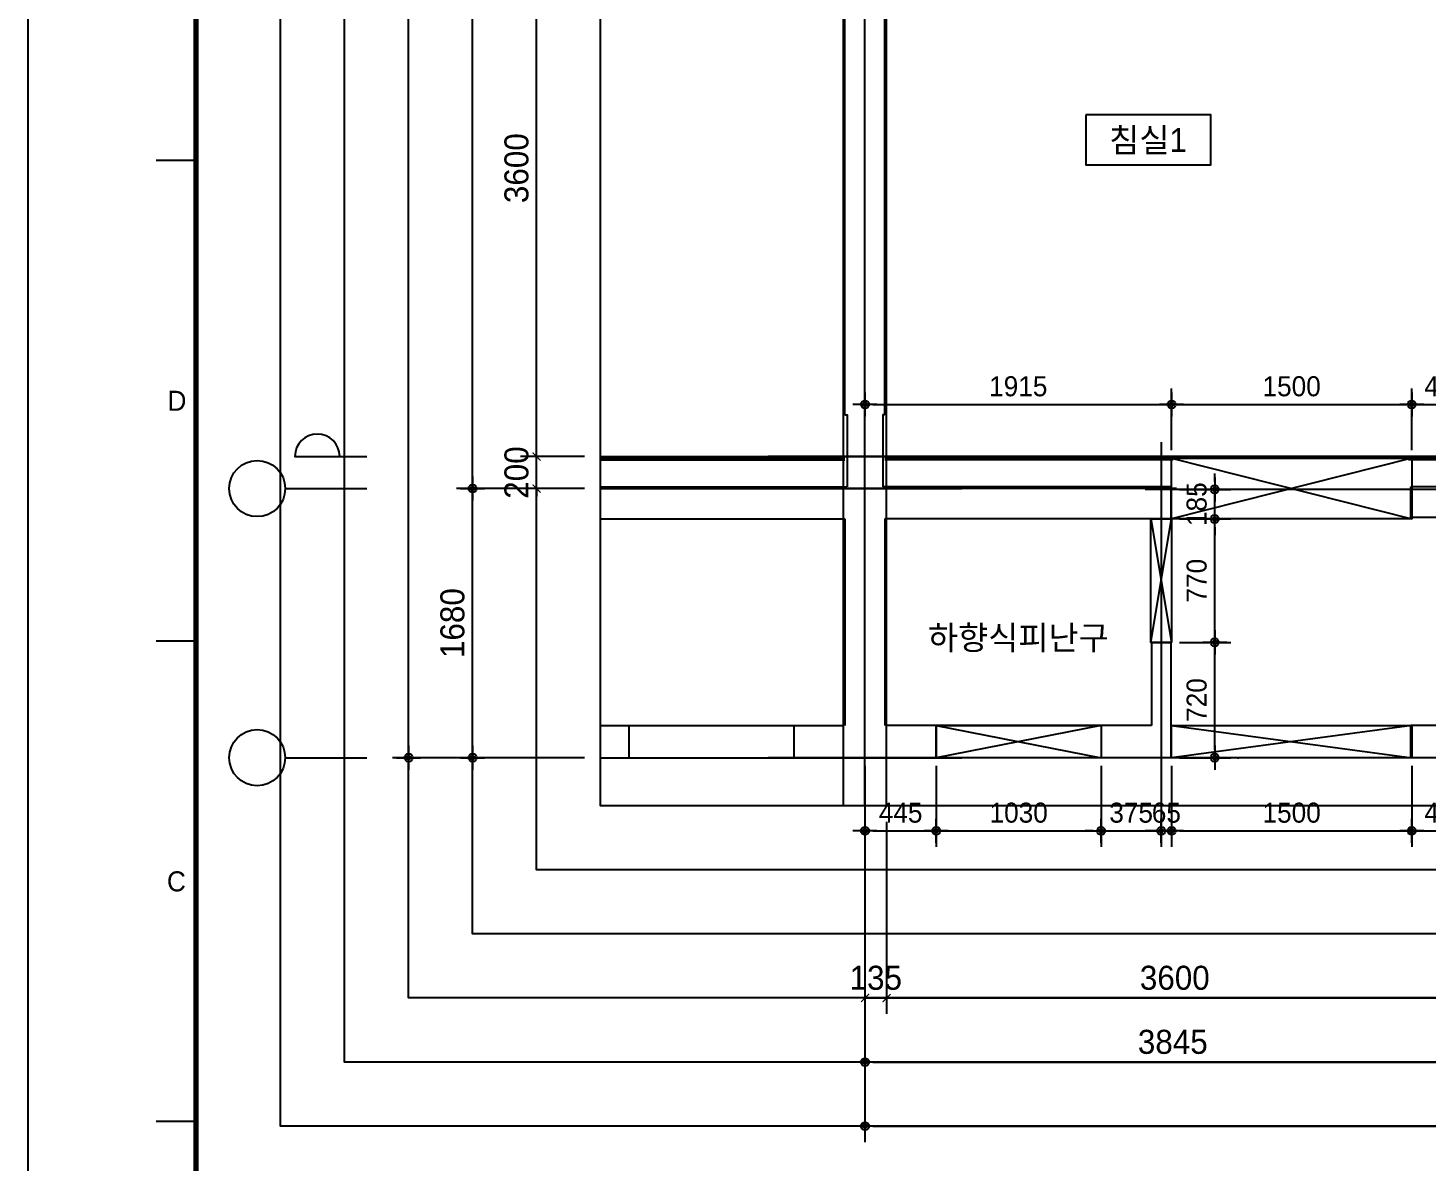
# Model space of a CAD drawing. Header units: millimetres. Extents: x 0 to 92204, y -190080 to 23760.
# Drawn here: x 0 to 8738, y -154782 to -147703 of the extents above; entities that cross this region are included whole.
import ezdxf
from ezdxf.enums import TextEntityAlignment as Align
from ezdxf.xclip import XClip

# ---------------------------------------------------------------- set-up
doc = ezdxf.new("R2010")
doc.units = ezdxf.units.MM
doc.header["$LTSCALE"] = 100
doc.header["$XCLIPFRAME"] = 0
doc.linetypes.add('AUDIT_D_220706163347-0', pattern=[0])
doc.linetypes.add('CEN', pattern=[62, 60, -1, 0, -1])
doc.layers.get('defpoints').update_dxf_attribs({"color": 139})
for name, color, linetype in [('A-치수', 7, 'AUDIT_D_220706163347-0'), ('AA-BORD-FORM', 7, 'Continuous'), ('AA-BORD-TEXT', 3, 'Continuous'), ('AA-XXXX-DIMS', 7, 'Continuous'), ('CEN_CON', 1, 'CEN'), ('CEN_WALL', 12, 'CEN'), ('CONC', 2, 'Continuous'), ('DIM', 7, 'AUDIT_D_220706163347-0'), ('ELE3_CON', 7, 'Continuous'), ('MC', 135, 'Continuous'), ('WAL', 3, 'Continuous'), ('WAL_DRY', 7, 'Continuous'), ('실명', 3, 'AUDIT_D_220706163347-0'), ('실명박스', 7, 'AUDIT_D_220706163347-0'), ('창호-open', 4, 'Continuous')]:
    doc.layers.add(name, color=color, linetype=linetype)
doc.styles.add('HAUD01', font='Dotum.ttf')
doc.styles.add('돋움', font='Dotum.ttf')
doc.styles.add('맑은고딕', font='malgun.ttf', dxfattribs={"width": 0.9})
doc.dimstyles.new('DIM-50', dxfattribs={"dimscale": 50, "dimtxt": 3, "dimasz": 1, "dimexe": 2, "dimexo": 2, "dimgap": 1, "dimtad": 1, "dimdec": 0, "dimzin": 0, "dimdsep": 46, "dimtxsty": '맑은고딕', "dimblk1": 'DIMDOT', "dimblk2": 'DIMDOT', "dimsah": 1, "dimcen": 0.09, "dimdle": 2, "dimclrd": 7, "dimclre": 7, "dimclrt": 3, "dimadec": 0, "dimazin": 0, "dimtfac": 1, "dimtdec": 0, "dimtix": 1, "dimtmove": 2, "dimatfit": 3, "dimldrblk": 'DIMDOT', "dimfxl": 1, "dimtolj": 1, "dimtzin": 0, "dimarcsym": 0})
doc.dimstyles.new('MCDIM-50', dxfattribs={"dimscale": 50, "dimtxt": 3, "dimasz": 1, "dimexe": 2, "dimexo": 2, "dimgap": 1, "dimtad": 1, "dimdec": 0, "dimzin": 0, "dimdsep": 46, "dimtxsty": '맑은고딕', "dimblk1": 'ARCHTICK', "dimblk2": 'ARCHTICK', "dimsah": 1, "dimcen": 0.09, "dimdle": 2, "dimclrd": 7, "dimclre": 7, "dimclrt": 3, "dimadec": 0, "dimazin": 0, "dimtfac": 1, "dimtdec": 0, "dimtix": 1, "dimtmove": 2, "dimatfit": 3, "dimldrblk": 'ARCHTICK', "dimfxl": 1, "dimtolj": 1, "dimtzin": 0, "dimarcsym": 0})
doc.dimstyles.new('내부100', dxfattribs={"dimscale": 50, "dimtxt": 2.5, "dimasz": 1, "dimexe": 2, "dimexo": 1, "dimgap": 1, "dimtad": 1, "dimdec": 0, "dimzin": 0, "dimdsep": 46, "dimtxsty": '돋움', "dimblk1": 'DIMDOT', "dimblk2": 'DIMDOT', "dimsah": 1, "dimcen": 0.09, "dimdle": 2, "dimclrd": 7, "dimclre": 7, "dimclrt": 3, "dimadec": 0, "dimazin": 0, "dimtfac": 1, "dimtdec": 0, "dimtix": 1, "dimtmove": 2, "dimatfit": 3, "dimldrblk": 'DIMDOT', "dimfxl": 1, "dimtolj": 1, "dimtzin": 0, "dimarcsym": 0})

# ---------------------------------------------------------------- blocks, each defined once
blk = doc.blocks.new('U-131A(기본)', base_point=(-95320.8, -158830.5))
at = {"layer": 'CEN_CON'}
for p, q in [((-95320.8, -159130.5), (-95320.8, -148195.5)), ((-93375.8, -157150.5), (-95925.8, -157150.5)), ((-80690.8, -158830.5), (-95925.8, -158830.5))]:
    blk.add_line(p, q, dxfattribs=at)
at = {"layer": 'CEN_WALL'}
for p, q in [((-93470.8, -156860.5), (-93470.8, -159130.5)), ((-91265.8, -157155.5), (-93570.8, -157155.5))]:
    blk.add_line(p, q, dxfattribs=at)
at = {"layer": 'CONC'}
for p, q in [((-95195.8, -156690.5), (-95195.8, -151150.5)), ((-93410.8, -157140.5), (-95208.8, -157140.5)), ((-93410.8, -157140.5), (-93410.8, -157340.5)), ((-93410.8, -157340.5), (-95195.8, -157340.5)), ((-95195.8, -157340.5), (-95195.8, -158630.5)), ((-93530.8, -158110.5), (-93530.8, -158630.5)), ((-93530.8, -158110.5), (-93410.8, -158110.5)), ((-93410.8, -158110.5), (-93410.8, -158830.5)), ((-94875.8, -158630.5), (-95185.8, -158630.5)), ((-94875.8, -158630.5), (-94875.8, -158830.5)), ((-93530.8, -158630.5), (-93845.8, -158630.5)), ((-93845.8, -158630.5), (-93845.8, -158830.5)), ((-90915.8, -158630.5), (-91910.8, -158630.5)), ((-91910.8, -158830.5), (-91910.8, -158630.5)), ((-94875.8, -158830.5), (-95320.8, -158830.5)), ((-93410.8, -158830.5), (-93845.8, -158830.5)), ((-90915.8, -158830.5), (-91910.8, -158830.5))]:
    blk.add_line(p, q, dxfattribs=at)
blk.add_lwpolyline([(-95195.8, -156690.5), (-95208.8, -156690.5), (-95208.8, -157140.5)], dxfattribs=at)
at = {"layer": 'ELE3_CON'}
for p, q in [((-93845.8, -158630.5), (-94875.8, -158630.5)), ((-93410.8, -158630.5), (-91910.8, -158630.5)), ((-93845.8, -158830.5), (-94875.8, -158830.5))]:
    blk.add_line(p, q, dxfattribs=at)
at = {"layer": 'MC'}
for p, q in [((-95185.8, -159130.5), (-95185.8, -148195.5)), ((-91265.8, -156950.5), (-95925.8, -156950.5))]:
    blk.add_line(p, q, dxfattribs=at)
at = {"layer": 'WAL'}
for p, q in [((-91555.8, -157140.5), (-91910.8, -157140.5)), ((-91910.8, -157330.5), (-91910.8, -157140.5)), ((-91745.8, -157330.5), (-91910.8, -157330.5))]:
    blk.add_line(p, q, dxfattribs=at)
at = {"layer": 'WAL_DRY'}
for p, q in [((-93395.8, -156960.5), (-95195.8, -156960.5)), ((-93395.8, -156970.5), (-95195.8, -156970.5)), ((-91575.8, -156960.5), (-91925.8, -156960.5)), ((-91575.8, -156970.5), (-91925.8, -156970.5))]:
    blk.add_line(p, q, dxfattribs=at)
blk = doc.blocks.new('중심')
at = {"layer": 'DIM'}
blk.add_line((-350, 0), (0, 0), dxfattribs=at)
blk.add_circle((-470, 0), 120, dxfattribs=at)
blk = doc.blocks.new('DIMDOT')
at = {"layer": 'AA-XXXX-DIMS'}
for p, q in [((-1.5, 0), (1.5, 0)), ((0, -1.5), (0, 1.5))]:
    blk.add_line(p, q, dxfattribs=at)
for radius in [0.5, 0.25]:
    blk.add_circle((0, 0), radius, dxfattribs=at)
blk = doc.blocks.new('*D2709')
at = {"layer": 'defpoints', "color": 0, "transparency": 16777216}
for p in [(2776.9, -174338), (3576.9, -174338), (3576.9, -176018)]:
    blk.add_point(p, dxfattribs=at)
at = {"layer": 'DIM', "color": 7, "lineweight": -2, "transparency": 16777216}
for p, q in [((3476.9, -174338), (2676.9, -174338)), ((2776.9, -175968), (2776.9, -174388)), ((3476.9, -176018), (2676.9, -176018))]:
    blk.add_line(p, q, dxfattribs=at)
at = {"layer": 'DIM', "color": 7, "lineweight": -2, "transparency": 16777216, "xscale": 50, "yscale": 50, "zscale": 50}
for p, rotation in [((2776.9, -174338), 90), ((2776.9, -176018), 270)]:
    blk.add_blockref('DIMDOT', p, dxfattribs=dict(at, rotation=rotation))
at = {"layer": 'DIM', "color": 3, "transparency": 16777216, "insert": (2651.8, -175178), "char_height": 150, "attachment_point": 5, "rotation": 90, "style": 'HAUD01'}
blk.add_mtext('\\A1;1680', dxfattribs=at)
blk = doc.blocks.new('*D2710')
at = {"layer": 'defpoints', "color": 0, "transparency": 16777216}
for p in [(2776.9, -167873), (3576.9, -167873), (3576.9, -174338)]:
    blk.add_point(p, dxfattribs=at)
at = {"layer": 'DIM', "color": 7, "lineweight": -2, "transparency": 16777216}
for p, q in [((3476.9, -167873), (2676.9, -167873)), ((2776.9, -174288), (2776.9, -167923)), ((3476.9, -174338), (2676.9, -174338))]:
    blk.add_line(p, q, dxfattribs=at)
at = {"layer": 'DIM', "color": 7, "lineweight": -2, "transparency": 16777216, "xscale": 50, "yscale": 50, "zscale": 50}
for p, rotation in [((2776.9, -167873), 90), ((2776.9, -174338), 270)]:
    blk.add_blockref('DIMDOT', p, dxfattribs=dict(at, rotation=rotation))
at = {"layer": 'DIM', "color": 3, "transparency": 16777216, "insert": (2651.8, -171105.5), "char_height": 150, "attachment_point": 5, "rotation": 90, "style": 'HAUD01'}
blk.add_mtext('\\A1;6465', dxfattribs=at)
blk = doc.blocks.new('*D2714')
at = {"layer": 'defpoints', "color": 0, "transparency": 16777216}
for p in [(2376.9, -165683), (3576.9, -165683), (3576.9, -176018)]:
    blk.add_point(p, dxfattribs=at)
at = {"layer": 'DIM', "color": 7, "lineweight": -2, "transparency": 16777216}
for p, q in [((3476.9, -165683), (2276.9, -165683)), ((2376.9, -175968), (2376.9, -165733)), ((3476.9, -176018), (2276.9, -176018))]:
    blk.add_line(p, q, dxfattribs=at)
at = {"layer": 'DIM', "color": 7, "lineweight": -2, "transparency": 16777216, "xscale": 50, "yscale": 50, "zscale": 50}
for p, rotation in [((2376.9, -165683), 90), ((2376.9, -176018), 270)]:
    blk.add_blockref('DIMDOT', p, dxfattribs=dict(at, rotation=rotation))
at = {"layer": 'DIM', "color": 3, "transparency": 16777216, "insert": (2251.8, -170850.5), "char_height": 150, "attachment_point": 5, "rotation": 90, "style": 'HAUD01'}
blk.add_mtext('\\A1;10335', dxfattribs=at)
blk = doc.blocks.new('_ArchTick')
at = {"color": 0, "linetype": 'ByBlock', "const_width": 0.15}
blk.add_lwpolyline([(-0.5, -0.5), (0.5, 0.5)], dxfattribs=at)
blk = doc.blocks.new('*D2715')
at = {"layer": 'defpoints', "color": 0, "linetype": 'ByBlock', "transparency": 16777216}
for p in [(3176.9, -174138), (3576.9, -174138), (3576.9, -174338)]:
    blk.add_point(p, dxfattribs=at)
at = {"layer": 'DIM', "color": 7, "linetype": 'ByBlock', "lineweight": -2, "transparency": 16777216}
for p, q in [((3476.9, -174138), (3076.9, -174138)), ((3176.9, -174138), (3176.9, -174088)), ((3176.9, -174338), (3176.9, -174138)), ((3476.9, -174338), (3076.9, -174338)), ((3176.9, -174338), (3176.9, -174388))]:
    blk.add_line(p, q, dxfattribs=at)
at = {"layer": 'DIM', "color": 7, "linetype": 'ByBlock', "lineweight": -2, "transparency": 16777216, "xscale": 50, "yscale": 50, "zscale": 50}
for p, rotation in [((3176.9, -174138), 270), ((3176.9, -174338), 90)]:
    blk.add_blockref('_ArchTick', p, dxfattribs=dict(at, rotation=rotation))
at = {"layer": 'DIM', "color": 3, "linetype": 'ByBlock', "transparency": 16777216, "insert": (3051.8, -174238), "char_height": 150, "attachment_point": 5, "rotation": 90, "style": 'HAUD01'}
blk.add_mtext('\\A1;200', dxfattribs=at)
blk = doc.blocks.new('*D2718')
at = {"layer": 'defpoints', "color": 0, "transparency": 16777216}
for p in [(5228, -176318), (9073, -176318), (9073, -177918)]:
    blk.add_point(p, dxfattribs=at)
at = {"layer": 'DIM', "color": 7, "lineweight": -2, "transparency": 16777216}
for p, q in [((5228, -176418), (5228, -178018)), ((9073, -176418), (9073, -178018)), ((5278, -177918), (9023, -177918))]:
    blk.add_line(p, q, dxfattribs=at)
at = {"layer": 'DIM', "color": 7, "lineweight": -2, "transparency": 16777216, "xscale": 50, "yscale": 50, "zscale": 50, "rotation": 180}
blk.add_blockref('DIMDOT', (5228, -177918), dxfattribs=at)
at = {"layer": 'DIM', "color": 7, "lineweight": -2, "transparency": 16777216, "xscale": 50, "yscale": 50, "zscale": 50}
blk.add_blockref('DIMDOT', (9073, -177918), dxfattribs=at)
at = {"layer": 'DIM', "color": 3, "transparency": 16777216, "insert": (7150.5, -177792.9), "char_height": 150, "attachment_point": 5, "style": 'HAUD01'}
blk.add_mtext('\\A1;3845', dxfattribs=at)
blk = doc.blocks.new('*D2726')
at = {"layer": 'defpoints', "color": 0, "transparency": 16777216}
for p in [(5228, -176318), (30488, -176318), (30488, -178318)]:
    blk.add_point(p, dxfattribs=at)
at = {"layer": 'DIM', "color": 7, "lineweight": -2, "transparency": 16777216}
for p, q in [((5228, -176418), (5228, -178418)), ((30488, -176418), (30488, -178418)), ((5278, -178318), (30438, -178318))]:
    blk.add_line(p, q, dxfattribs=at)
at = {"layer": 'DIM', "color": 7, "lineweight": -2, "transparency": 16777216, "xscale": 50, "yscale": 50, "zscale": 50, "rotation": 180}
blk.add_blockref('DIMDOT', (5228, -178318), dxfattribs=at)
at = {"layer": 'DIM', "color": 7, "lineweight": -2, "transparency": 16777216, "xscale": 50, "yscale": 50, "zscale": 50}
blk.add_blockref('DIMDOT', (30488, -178318), dxfattribs=at)
at = {"layer": 'DIM', "color": 3, "transparency": 16777216, "insert": (17858, -178192.9), "char_height": 150, "attachment_point": 5, "style": 'HAUD01'}
blk.add_mtext('\\A1;25260', dxfattribs=at)
blk = doc.blocks.new('*D2727')
at = {"layer": 'defpoints', "color": 0, "linetype": 'ByBlock', "transparency": 16777216}
for p in [(5228, -176318), (5363, -176318), (5363, -177518)]:
    blk.add_point(p, dxfattribs=at)
at = {"layer": 'DIM', "color": 7, "linetype": 'ByBlock', "lineweight": -2, "transparency": 16777216}
for p, q in [((5228, -176418), (5228, -177618)), ((5363, -176418), (5363, -177618)), ((5228, -177518), (5178, -177518)), ((5228, -177518), (5363, -177518)), ((5363, -177518), (5413, -177518))]:
    blk.add_line(p, q, dxfattribs=at)
at = {"layer": 'DIM', "color": 7, "linetype": 'ByBlock', "lineweight": -2, "transparency": 16777216, "xscale": 50, "yscale": 50, "zscale": 50}
blk.add_blockref('_ArchTick', (5228, -177518), dxfattribs=at)
at = {"layer": 'DIM', "color": 7, "linetype": 'ByBlock', "lineweight": -2, "transparency": 16777216, "xscale": 50, "yscale": 50, "zscale": 50, "rotation": 180}
blk.add_blockref('_ArchTick', (5363, -177518), dxfattribs=at)
at = {"layer": 'DIM', "color": 3, "linetype": 'ByBlock', "transparency": 16777216, "insert": (5295.5, -177392.9), "char_height": 150, "attachment_point": 5, "style": 'HAUD01'}
blk.add_mtext('\\A1;135', dxfattribs=at)
blk = doc.blocks.new('*D2728')
at = {"layer": 'defpoints', "color": 0, "linetype": 'ByBlock', "transparency": 16777216}
for p in [(5363, -176318), (8963, -176318), (8963, -177518)]:
    blk.add_point(p, dxfattribs=at)
at = {"layer": 'DIM', "color": 7, "linetype": 'ByBlock', "lineweight": -2, "transparency": 16777216}
for p, q in [((5363, -176418), (5363, -177618)), ((8963, -176418), (8963, -177618)), ((5263, -177518), (9063, -177518))]:
    blk.add_line(p, q, dxfattribs=at)
at = {"layer": 'DIM', "color": 7, "linetype": 'ByBlock', "lineweight": -2, "transparency": 16777216, "xscale": 50, "yscale": 50, "zscale": 50, "rotation": 180}
blk.add_blockref('_ArchTick', (5363, -177518), dxfattribs=at)
at = {"layer": 'DIM', "color": 7, "linetype": 'ByBlock', "lineweight": -2, "transparency": 16777216, "xscale": 50, "yscale": 50, "zscale": 50}
blk.add_blockref('_ArchTick', (8963, -177518), dxfattribs=at)
at = {"layer": 'DIM', "color": 3, "linetype": 'ByBlock', "transparency": 16777216, "insert": (7163, -177392.9), "char_height": 150, "attachment_point": 5, "style": 'HAUD01'}
blk.add_mtext('\\A1;3600', dxfattribs=at)
blk = doc.blocks.new('*D3010')
at = {"layer": 'defpoints', "color": 0, "linetype": 'ByBlock', "transparency": 16777216}
for p in [(3176.9, -170538), (3576.9, -170538), (3576.9, -174138)]:
    blk.add_point(p, dxfattribs=at)
at = {"layer": 'DIM', "color": 7, "linetype": 'ByBlock', "lineweight": -2, "transparency": 16777216}
for p, q in [((3176.9, -174238), (3176.9, -170438)), ((3476.9, -170538), (3076.9, -170538)), ((3476.9, -174138), (3076.9, -174138))]:
    blk.add_line(p, q, dxfattribs=at)
at = {"layer": 'DIM', "color": 7, "linetype": 'ByBlock', "lineweight": -2, "transparency": 16777216, "xscale": 50, "yscale": 50, "zscale": 50}
for p, rotation in [((3176.9, -170538), 90), ((3176.9, -174138), 270)]:
    blk.add_blockref('_ArchTick', p, dxfattribs=dict(at, rotation=rotation))
at = {"layer": 'DIM', "color": 3, "linetype": 'ByBlock', "transparency": 16777216, "insert": (3051.8, -172338), "char_height": 150, "attachment_point": 5, "rotation": 90, "style": 'HAUD01'}
blk.add_mtext('\\A1;3600', dxfattribs=at)
blk = doc.blocks.new('XR-FORM 청주월명')
at = {"layer": 'AA-BORD-FORM', "color": 2}
for p, q in [((21, 237), (16, 237)), ((21, 177), (16, 177)), ((21, 117), (16, 117))]:
    blk.add_line(p, q, dxfattribs=at)
at = {"layer": 'AA-BORD-FORM', "color": 1}
blk.add_lwpolyline([(0, 0), (841, 0), (841, 594), (0, 594)], close=True, dxfattribs=at)
at = {"layer": 'AA-BORD-FORM', "color": 2, "const_width": 0.682}
blk.add_lwpolyline([(21, 17), (21, 577), (821, 577), (821, 17)], close=True, dxfattribs=at)
at = {"layer": 'AA-BORD-TEXT', "color": 7, "style": 'HAUD01'}
for s, p in [('D', (18.61, 207)), ('C', (18.54, 147))]:
    blk.add_text(s, height=2.5, dxfattribs=at).set_placement(p, align=Align.MIDDLE_CENTER)
blk = doc.blocks.new('*D1634')
at = {"layer": 'defpoints', "color": 0, "transparency": 16777216}
for p in [(5228, -152258), (5673, -152258), (5673, -152714.7)]:
    blk.add_point(p, dxfattribs=at)
at = {"layer": 'DIM', "color": 7, "lineweight": -2, "transparency": 16777216}
for p, q in [((5228, -152308), (5228, -152814.7)), ((5673, -152308), (5673, -152814.7)), ((5278, -152714.7), (5623, -152714.7))]:
    blk.add_line(p, q, dxfattribs=at)
at = {"layer": 'DIM', "color": 7, "lineweight": -2, "transparency": 16777216, "xscale": 50, "yscale": 50, "zscale": 50, "rotation": 180}
blk.add_blockref('DIMDOT', (5228, -152714.7), dxfattribs=at)
at = {"layer": 'DIM', "color": 7, "lineweight": -2, "transparency": 16777216, "xscale": 50, "yscale": 50, "zscale": 50}
blk.add_blockref('DIMDOT', (5673, -152714.7), dxfattribs=at)
at = {"layer": 'DIM', "color": 3, "transparency": 16777216, "insert": (5450.5, -152602.1), "char_height": 125, "attachment_point": 5, "style": '돋움'}
blk.add_mtext('\\A1;445', dxfattribs=at)
blk = doc.blocks.new('*D1635')
at = {"layer": 'defpoints', "color": 0, "transparency": 16777216}
for p in [(5673, -152258), (6703, -152258), (6703, -152714.7)]:
    blk.add_point(p, dxfattribs=at)
at = {"layer": 'DIM', "color": 7, "lineweight": -2, "transparency": 16777216}
for p, q in [((5673, -152308), (5673, -152814.7)), ((6703, -152308), (6703, -152814.7)), ((5723, -152714.7), (6653, -152714.7))]:
    blk.add_line(p, q, dxfattribs=at)
at = {"layer": 'DIM', "color": 7, "lineweight": -2, "transparency": 16777216, "xscale": 50, "yscale": 50, "zscale": 50, "rotation": 180}
blk.add_blockref('DIMDOT', (5673, -152714.7), dxfattribs=at)
at = {"layer": 'DIM', "color": 7, "lineweight": -2, "transparency": 16777216, "xscale": 50, "yscale": 50, "zscale": 50}
blk.add_blockref('DIMDOT', (6703, -152714.7), dxfattribs=at)
at = {"layer": 'DIM', "color": 3, "transparency": 16777216, "insert": (6188, -152602.1), "char_height": 125, "attachment_point": 5, "style": '돋움'}
blk.add_mtext('\\A1;1030', dxfattribs=at)
blk = doc.blocks.new('*D1636')
at = {"layer": 'defpoints', "color": 0, "transparency": 16777216}
for p in [(6703, -152258), (7078, -152258), (7078, -152714.7)]:
    blk.add_point(p, dxfattribs=at)
at = {"layer": 'DIM', "color": 7, "lineweight": -2, "transparency": 16777216}
for p, q in [((6703, -152308), (6703, -152814.7)), ((7078, -152308), (7078, -152814.7)), ((6653, -152714.7), (6603, -152714.7)), ((6703, -152714.7), (7078, -152714.7)), ((7128, -152714.7), (7178, -152714.7))]:
    blk.add_line(p, q, dxfattribs=at)
at = {"layer": 'DIM', "color": 7, "lineweight": -2, "transparency": 16777216, "xscale": 50, "yscale": 50, "zscale": 50}
blk.add_blockref('DIMDOT', (6703, -152714.7), dxfattribs=at)
at = {"layer": 'DIM', "color": 7, "lineweight": -2, "transparency": 16777216, "xscale": 50, "yscale": 50, "zscale": 50, "rotation": 180}
blk.add_blockref('DIMDOT', (7078, -152714.7), dxfattribs=at)
at = {"layer": 'DIM', "color": 3, "transparency": 16777216, "insert": (6890.5, -152602.1), "char_height": 125, "attachment_point": 5, "style": '돋움'}
blk.add_mtext('\\A1;375', dxfattribs=at)
blk = doc.blocks.new('*D1637')
at = {"layer": 'defpoints', "color": 0, "transparency": 16777216}
for p in [(7078, -152258), (7143, -152258), (7143, -152714.7)]:
    blk.add_point(p, dxfattribs=at)
at = {"layer": 'DIM', "color": 7, "lineweight": -2, "transparency": 16777216}
for p, q in [((7078, -152308), (7078, -152814.7)), ((7143, -152308), (7143, -152814.7)), ((7028, -152714.7), (6978, -152714.7)), ((7078, -152714.7), (7143, -152714.7)), ((7193, -152714.7), (7243, -152714.7))]:
    blk.add_line(p, q, dxfattribs=at)
at = {"layer": 'DIM', "color": 7, "lineweight": -2, "transparency": 16777216, "xscale": 50, "yscale": 50, "zscale": 50}
blk.add_blockref('DIMDOT', (7078, -152714.7), dxfattribs=at)
at = {"layer": 'DIM', "color": 7, "lineweight": -2, "transparency": 16777216, "xscale": 50, "yscale": 50, "zscale": 50, "rotation": 180}
blk.add_blockref('DIMDOT', (7143, -152714.7), dxfattribs=at)
at = {"layer": 'DIM', "color": 3, "transparency": 16777216, "insert": (7110.5, -152602.1), "char_height": 125, "attachment_point": 5, "style": '돋움'}
blk.add_mtext('\\A1;65', dxfattribs=at)
blk = doc.blocks.new('*D1638')
at = {"layer": 'defpoints', "color": 0, "transparency": 16777216}
for p in [(7143, -152258), (8643, -152258), (8643, -152714.7)]:
    blk.add_point(p, dxfattribs=at)
at = {"layer": 'DIM', "color": 7, "lineweight": -2, "transparency": 16777216}
for p, q in [((7143, -152308), (7143, -152814.7)), ((8643, -152308), (8643, -152814.7)), ((7193, -152714.7), (8593, -152714.7))]:
    blk.add_line(p, q, dxfattribs=at)
at = {"layer": 'DIM', "color": 7, "lineweight": -2, "transparency": 16777216, "xscale": 50, "yscale": 50, "zscale": 50, "rotation": 180}
blk.add_blockref('DIMDOT', (7143, -152714.7), dxfattribs=at)
at = {"layer": 'DIM', "color": 7, "lineweight": -2, "transparency": 16777216, "xscale": 50, "yscale": 50, "zscale": 50}
blk.add_blockref('DIMDOT', (8643, -152714.7), dxfattribs=at)
at = {"layer": 'DIM', "color": 3, "transparency": 16777216, "insert": (7893, -152602.1), "char_height": 125, "attachment_point": 5, "style": '돋움'}
blk.add_mtext('\\A1;1500', dxfattribs=at)
blk = doc.blocks.new('*D1639')
at = {"layer": 'defpoints', "color": 0, "transparency": 16777216}
for p in [(8643, -152258), (9073, -152258), (9073, -152714.7)]:
    blk.add_point(p, dxfattribs=at)
at = {"layer": 'DIM', "color": 7, "lineweight": -2, "transparency": 16777216}
for p, q in [((8643, -152308), (8643, -152814.7)), ((9073, -152308), (9073, -152814.7)), ((8693, -152714.7), (9023, -152714.7))]:
    blk.add_line(p, q, dxfattribs=at)
at = {"layer": 'DIM', "color": 7, "lineweight": -2, "transparency": 16777216, "xscale": 50, "yscale": 50, "zscale": 50, "rotation": 180}
blk.add_blockref('DIMDOT', (8643, -152714.7), dxfattribs=at)
at = {"layer": 'DIM', "color": 7, "lineweight": -2, "transparency": 16777216, "xscale": 50, "yscale": 50, "zscale": 50}
blk.add_blockref('DIMDOT', (9073, -152714.7), dxfattribs=at)
at = {"layer": 'DIM', "color": 3, "transparency": 16777216, "insert": (8858, -152602.1), "char_height": 125, "attachment_point": 5, "style": '돋움'}
blk.add_mtext('\\A1;430', dxfattribs=at)
blk = doc.blocks.new('*D1655')
at = {"layer": 'defpoints', "color": 0, "transparency": 16777216}
for p in [(7143, -151538), (7412.8, -151538), (7143, -152258)]:
    blk.add_point(p, dxfattribs=at)
at = {"layer": 'DIM', "color": 7, "lineweight": -2, "transparency": 16777216}
for p, q in [((7193, -151538), (7512.8, -151538)), ((7412.8, -152208), (7412.8, -151588)), ((7193, -152258), (7512.8, -152258))]:
    blk.add_line(p, q, dxfattribs=at)
at = {"layer": 'DIM', "color": 7, "lineweight": -2, "transparency": 16777216, "xscale": 50, "yscale": 50, "zscale": 50}
for p, rotation in [((7412.8, -151538), 90), ((7412.8, -152258), 270)]:
    blk.add_blockref('DIMDOT', p, dxfattribs=dict(at, rotation=rotation))
at = {"layer": 'DIM', "color": 3, "transparency": 16777216, "insert": (7300.2, -151898), "char_height": 125, "attachment_point": 5, "rotation": 90, "style": '돋움'}
blk.add_mtext('\\A1;720', dxfattribs=at)
blk = doc.blocks.new('*D1656')
at = {"layer": 'defpoints', "color": 0, "transparency": 16777216}
for p in [(7143, -150768), (7412.8, -150768), (7143, -151538)]:
    blk.add_point(p, dxfattribs=at)
at = {"layer": 'DIM', "color": 7, "lineweight": -2, "transparency": 16777216}
for p, q in [((7193, -150768), (7512.8, -150768)), ((7412.8, -151488), (7412.8, -150818)), ((7193, -151538), (7512.8, -151538))]:
    blk.add_line(p, q, dxfattribs=at)
at = {"layer": 'DIM', "color": 7, "lineweight": -2, "transparency": 16777216, "xscale": 50, "yscale": 50, "zscale": 50}
for p, rotation in [((7412.8, -150768), 90), ((7412.8, -151538), 270)]:
    blk.add_blockref('DIMDOT', p, dxfattribs=dict(at, rotation=rotation))
at = {"layer": 'DIM', "color": 3, "transparency": 16777216, "insert": (7300.2, -151153), "char_height": 125, "attachment_point": 5, "rotation": 90, "style": '돋움'}
blk.add_mtext('\\A1;770', dxfattribs=at)
blk = doc.blocks.new('*D1657')
at = {"layer": 'defpoints', "color": 0, "transparency": 16777216}
for p in [(7143, -150583), (7412.8, -150583), (7143, -150768)]:
    blk.add_point(p, dxfattribs=at)
at = {"layer": 'DIM', "color": 7, "lineweight": -2, "transparency": 16777216}
for p, q in [((7412.8, -150533), (7412.8, -150483)), ((7193, -150583), (7512.8, -150583)), ((7412.8, -150768), (7412.8, -150583)), ((7193, -150768), (7512.8, -150768)), ((7412.8, -150818), (7412.8, -150868))]:
    blk.add_line(p, q, dxfattribs=at)
at = {"layer": 'DIM', "color": 7, "lineweight": -2, "transparency": 16777216, "xscale": 50, "yscale": 50, "zscale": 50}
for p, rotation in [((7412.8, -150583), 270), ((7412.8, -150768), 90)]:
    blk.add_blockref('DIMDOT', p, dxfattribs=dict(at, rotation=rotation))
at = {"layer": 'DIM', "color": 3, "transparency": 16777216, "insert": (7300.2, -150675.5), "char_height": 125, "attachment_point": 5, "rotation": 90, "style": '돋움'}
blk.add_mtext('\\A1;185', dxfattribs=at)
blk = doc.blocks.new('*D1658')
at = {"layer": 'defpoints', "color": 0, "transparency": 16777216}
for p in [(7143, -150052.8), (5228, -150388), (7143, -150388)]:
    blk.add_point(p, dxfattribs=at)
at = {"layer": 'DIM', "color": 7, "lineweight": -2, "transparency": 16777216}
for p, q in [((5228, -150338), (5228, -149952.8)), ((7143, -150338), (7143, -149952.8)), ((5278, -150052.8), (7093, -150052.8))]:
    blk.add_line(p, q, dxfattribs=at)
at = {"layer": 'DIM', "color": 7, "lineweight": -2, "transparency": 16777216, "xscale": 50, "yscale": 50, "zscale": 50, "rotation": 180}
blk.add_blockref('DIMDOT', (5228, -150052.8), dxfattribs=at)
at = {"layer": 'DIM', "color": 7, "lineweight": -2, "transparency": 16777216, "xscale": 50, "yscale": 50, "zscale": 50}
blk.add_blockref('DIMDOT', (7143, -150052.8), dxfattribs=at)
at = {"layer": 'DIM', "color": 3, "transparency": 16777216, "insert": (6185.5, -149940.3), "char_height": 125, "attachment_point": 5, "style": '돋움'}
blk.add_mtext('\\A1;1915', dxfattribs=at)
blk = doc.blocks.new('*D1659')
at = {"layer": 'defpoints', "color": 0, "transparency": 16777216}
for p in [(8643, -150052.8), (7143, -150388), (8643, -150388)]:
    blk.add_point(p, dxfattribs=at)
at = {"layer": 'DIM', "color": 7, "lineweight": -2, "transparency": 16777216}
for p, q in [((7143, -150338), (7143, -149952.8)), ((8643, -150338), (8643, -149952.8)), ((7193, -150052.8), (8593, -150052.8))]:
    blk.add_line(p, q, dxfattribs=at)
at = {"layer": 'DIM', "color": 7, "lineweight": -2, "transparency": 16777216, "xscale": 50, "yscale": 50, "zscale": 50, "rotation": 180}
blk.add_blockref('DIMDOT', (7143, -150052.8), dxfattribs=at)
at = {"layer": 'DIM', "color": 7, "lineweight": -2, "transparency": 16777216, "xscale": 50, "yscale": 50, "zscale": 50}
blk.add_blockref('DIMDOT', (8643, -150052.8), dxfattribs=at)
at = {"layer": 'DIM', "color": 3, "transparency": 16777216, "insert": (7893, -149940.3), "char_height": 125, "attachment_point": 5, "style": '돋움'}
blk.add_mtext('\\A1;1500', dxfattribs=at)
blk = doc.blocks.new('*D1660')
at = {"layer": 'defpoints', "color": 0, "transparency": 16777216}
for p in [(9073, -150052.8), (8643, -150388), (9073, -150388)]:
    blk.add_point(p, dxfattribs=at)
at = {"layer": 'DIM', "color": 7, "lineweight": -2, "transparency": 16777216}
for p, q in [((8643, -150338), (8643, -149952.8)), ((9073, -150338), (9073, -149952.8)), ((8693, -150052.8), (9023, -150052.8))]:
    blk.add_line(p, q, dxfattribs=at)
at = {"layer": 'DIM', "color": 7, "lineweight": -2, "transparency": 16777216, "xscale": 50, "yscale": 50, "zscale": 50, "rotation": 180}
blk.add_blockref('DIMDOT', (8643, -150052.8), dxfattribs=at)
at = {"layer": 'DIM', "color": 7, "lineweight": -2, "transparency": 16777216, "xscale": 50, "yscale": 50, "zscale": 50}
blk.add_blockref('DIMDOT', (9073, -150052.8), dxfattribs=at)
at = {"layer": 'DIM', "color": 3, "transparency": 16777216, "insert": (8858, -149940.3), "char_height": 125, "attachment_point": 5, "style": '돋움'}
blk.add_mtext('\\A1;430', dxfattribs=at)
blk = doc.blocks.new('DIM-1108')
at = {"layer": 'DIM'}
blk.add_lwpolyline([(1947.1, -174138, 1), (1667.1, -174138), (2117.1, -174138)], format="xyb", dxfattribs=at)
at = {"layer": 'A-치수', "xscale": 1.458333333333333, "yscale": 1.458333333333333, "zscale": 1.458333333333333}
for p in [(2117.1, -174338), (2117.1, -176018)]:
    blk.add_blockref('중심', p, dxfattribs=at)
at = {"layer": 'DIM'}
for base, p1, p2, angle, picture, middle in [((2376.9, -165683), (3576.9, -176018), (3576.9, -165683), 90, '*D2714', (2251.8, -170850.5)), ((2776.9, -167873), (3576.9, -174338), (3576.9, -167873), 90, '*D2710', (2651.8, -171105.5)), ((2776.9, -174338), (3576.9, -176018), (3576.9, -174338), 90, '*D2709', (2651.8, -175178)), ((9073, -177918), (5228, -176318), (9073, -176318), 180, '*D2718', (7150.5, -177792.9)), ((30488, -178318), (5228, -176318), (30488, -176318), 180, '*D2726', (17858, -178192.9))]:
    dim = blk.add_linear_dim(base=base, p1=p1, p2=p2, angle=angle, dimstyle='DIM-50', override={"dimscale": 50, "dimtxsty": 'HAUD01'}, dxfattribs=at)
    dim.commit()
    dim.dimension.update_dxf_attribs({"geometry": picture, "text_midpoint": middle})
at = {"layer": 'DIM', "linetype": 'ByBlock'}
for base, p1, p2, angle, picture, middle in [((3176.9, -170538), (3576.9, -174138), (3576.9, -170538), 90, '*D3010', (3051.8, -172338)), ((3176.9, -174138), (3576.9, -174338), (3576.9, -174138), 90, '*D2715', (3051.8, -174238)), ((5363, -177518), (5228, -176318), (5363, -176318), 180, '*D2727', (5295.5, -177392.9)), ((8963, -177518), (5363, -176318), (8963, -176318), 180, '*D2728', (7163, -177392.9))]:
    dim = blk.add_linear_dim(base=base, p1=p1, p2=p2, angle=angle, dimstyle='MCDIM-50', override={"dimtxsty": 'HAUD01'}, dxfattribs=at)
    dim.commit()
    dim.dimension.update_dxf_attribs({"geometry": picture, "text_midpoint": middle})

msp = doc.modelspace()

# ---------------------------------------------------------------- linework, layer by layer
at = {"layer": 'defpoints'}
for points in [[(1576.9, -136833), (37093, -136833), (37093, -154558), (1576.9, -154558)], [(1976.9, -137233), (36693, -137233), (36693, -154158), (1976.9, -154158)], [(2376.9, -137633), (36293, -137633), (36293, -153758), (2376.9, -153758)], [(2776.9, -138033), (35893, -138033), (35893, -153358), (2776.9, -153358)], [(3176.9, -138433), (35493, -138433), (35493, -152958), (3176.9, -152958)], [(3576.9, -138833), (35093, -138833), (35093, -152558), (3576.9, -152558)]]:
    msp.add_lwpolyline(points, close=True, dxfattribs=at)
at = {"layer": '실명박스'}
msp.add_lwpolyline([(6606.7, -148245.6), (6606.7, -148558.1), (7388.3, -148558.1), (7388.3, -148245.6)], close=True, dxfattribs=at)
at = {"layer": '창호-open'}
for p, q in [((8643, -150388), (7143, -150768)), ((7143, -150388), (8643, -150768)), ((7013, -151538), (7143, -150768)), ((7013, -150768), (7143, -151538)), ((6703, -152058), (5673, -152258)), ((5673, -152058), (6703, -152258)), ((8643, -152058), (7143, -152258)), ((7143, -152058), (8643, -152258))]:
    msp.add_line(p, q, dxfattribs=at)
for points in [[(7143, -150388), (8643, -150388), (8643, -150768), (7143, -150768)], [(7143, -151538), (7013, -151538), (7013, -150768), (7143, -150768)], [(5673, -152058), (6703, -152058), (6703, -152258), (5673, -152258)], [(7143, -152058), (8643, -152058), (8643, -152258), (7143, -152258)]]:
    msp.add_lwpolyline(points, close=True, dxfattribs=at)

# ---------------------------------------------------------------- block references
for name, p in [('DIM-1108', (0, 23760)), ('U-131A(기본)', (5228, -152258))]:
    msp.add_blockref(name, p)
at = {"xscale": 50, "yscale": 50, "zscale": 50}
msp.add_blockref('XR-FORM 청주월명', (0, -160380), dxfattribs=at)
ref = msp.add_blockref('U-131A(기본)', (5228, -152258), dxfattribs=dict(xscale=-1))
XClip(ref).set_block_clipping_path([(-125185.7621048288, -159130.4644776349), (-93669.6970513853, -145405.4644776349)])

# ---------------------------------------------------------------- texts
at = {"layer": '실명', "style": 'HAUD01'}
for s, p in [('침실1', (6996.1, -148399.6)), ('하향식피난구', (6186, -151506.6))]:
    msp.add_text(s, height=150, dxfattribs=at).set_placement(p, align=Align.MIDDLE)

# ---------------------------------------------------------------- dimensions: what is measured, and where the dimension line sits
at = {"layer": 'DIM'}
for base, p1, p2, picture, middle in [((7143, -150052.8), (5228, -150388), (7143, -150388), '*D1658', (6185.5, -149940.3)), ((8643, -150052.8), (7143, -150388), (8643, -150388), '*D1659', (7893, -149940.3)), ((9073, -150052.8), (8643, -150388), (9073, -150388), '*D1660', (8858, -149940.3))]:
    dim = msp.add_linear_dim(base=base, p1=p1, p2=p2, dimstyle='내부100', override={"dimscale": 50}, dxfattribs=at)
    dim.commit()
    dim.dimension.update_dxf_attribs({"geometry": picture, "text_midpoint": middle})
for base, p1, p2, angle, picture, middle in [((7412.8, -150583), (7143, -150768), (7143, -150583), 270, '*D1657', (7300.2, -150675.5)), ((7412.8, -150768), (7143, -151538), (7143, -150768), 270, '*D1656', (7300.2, -151153)), ((7412.8, -151538), (7143, -152258), (7143, -151538), 270, '*D1655', (7300.2, -151898)), ((5673, -152714.7), (5228, -152258), (5673, -152258), 180, '*D1634', (5450.5, -152602.1)), ((6703, -152714.7), (5673, -152258), (6703, -152258), 180, '*D1635', (6188, -152602.1)), ((7078, -152714.7), (6703, -152258), (7078, -152258), 180, '*D1636', (6890.5, -152602.1)), ((7143, -152714.7), (7078, -152258), (7143, -152258), 180, '*D1637', (7110.5, -152602.1)), ((8643, -152714.7), (7143, -152258), (8643, -152258), 180, '*D1638', (7893, -152602.1)), ((9073, -152714.7), (8643, -152258), (9073, -152258), 180, '*D1639', (8858, -152602.1))]:
    dim = msp.add_linear_dim(base=base, p1=p1, p2=p2, angle=angle, dimstyle='내부100', override={"dimscale": 50}, dxfattribs=at)
    dim.commit()
    dim.dimension.update_dxf_attribs({"geometry": picture, "text_midpoint": middle})

doc.saveas('drawing.dxf')
